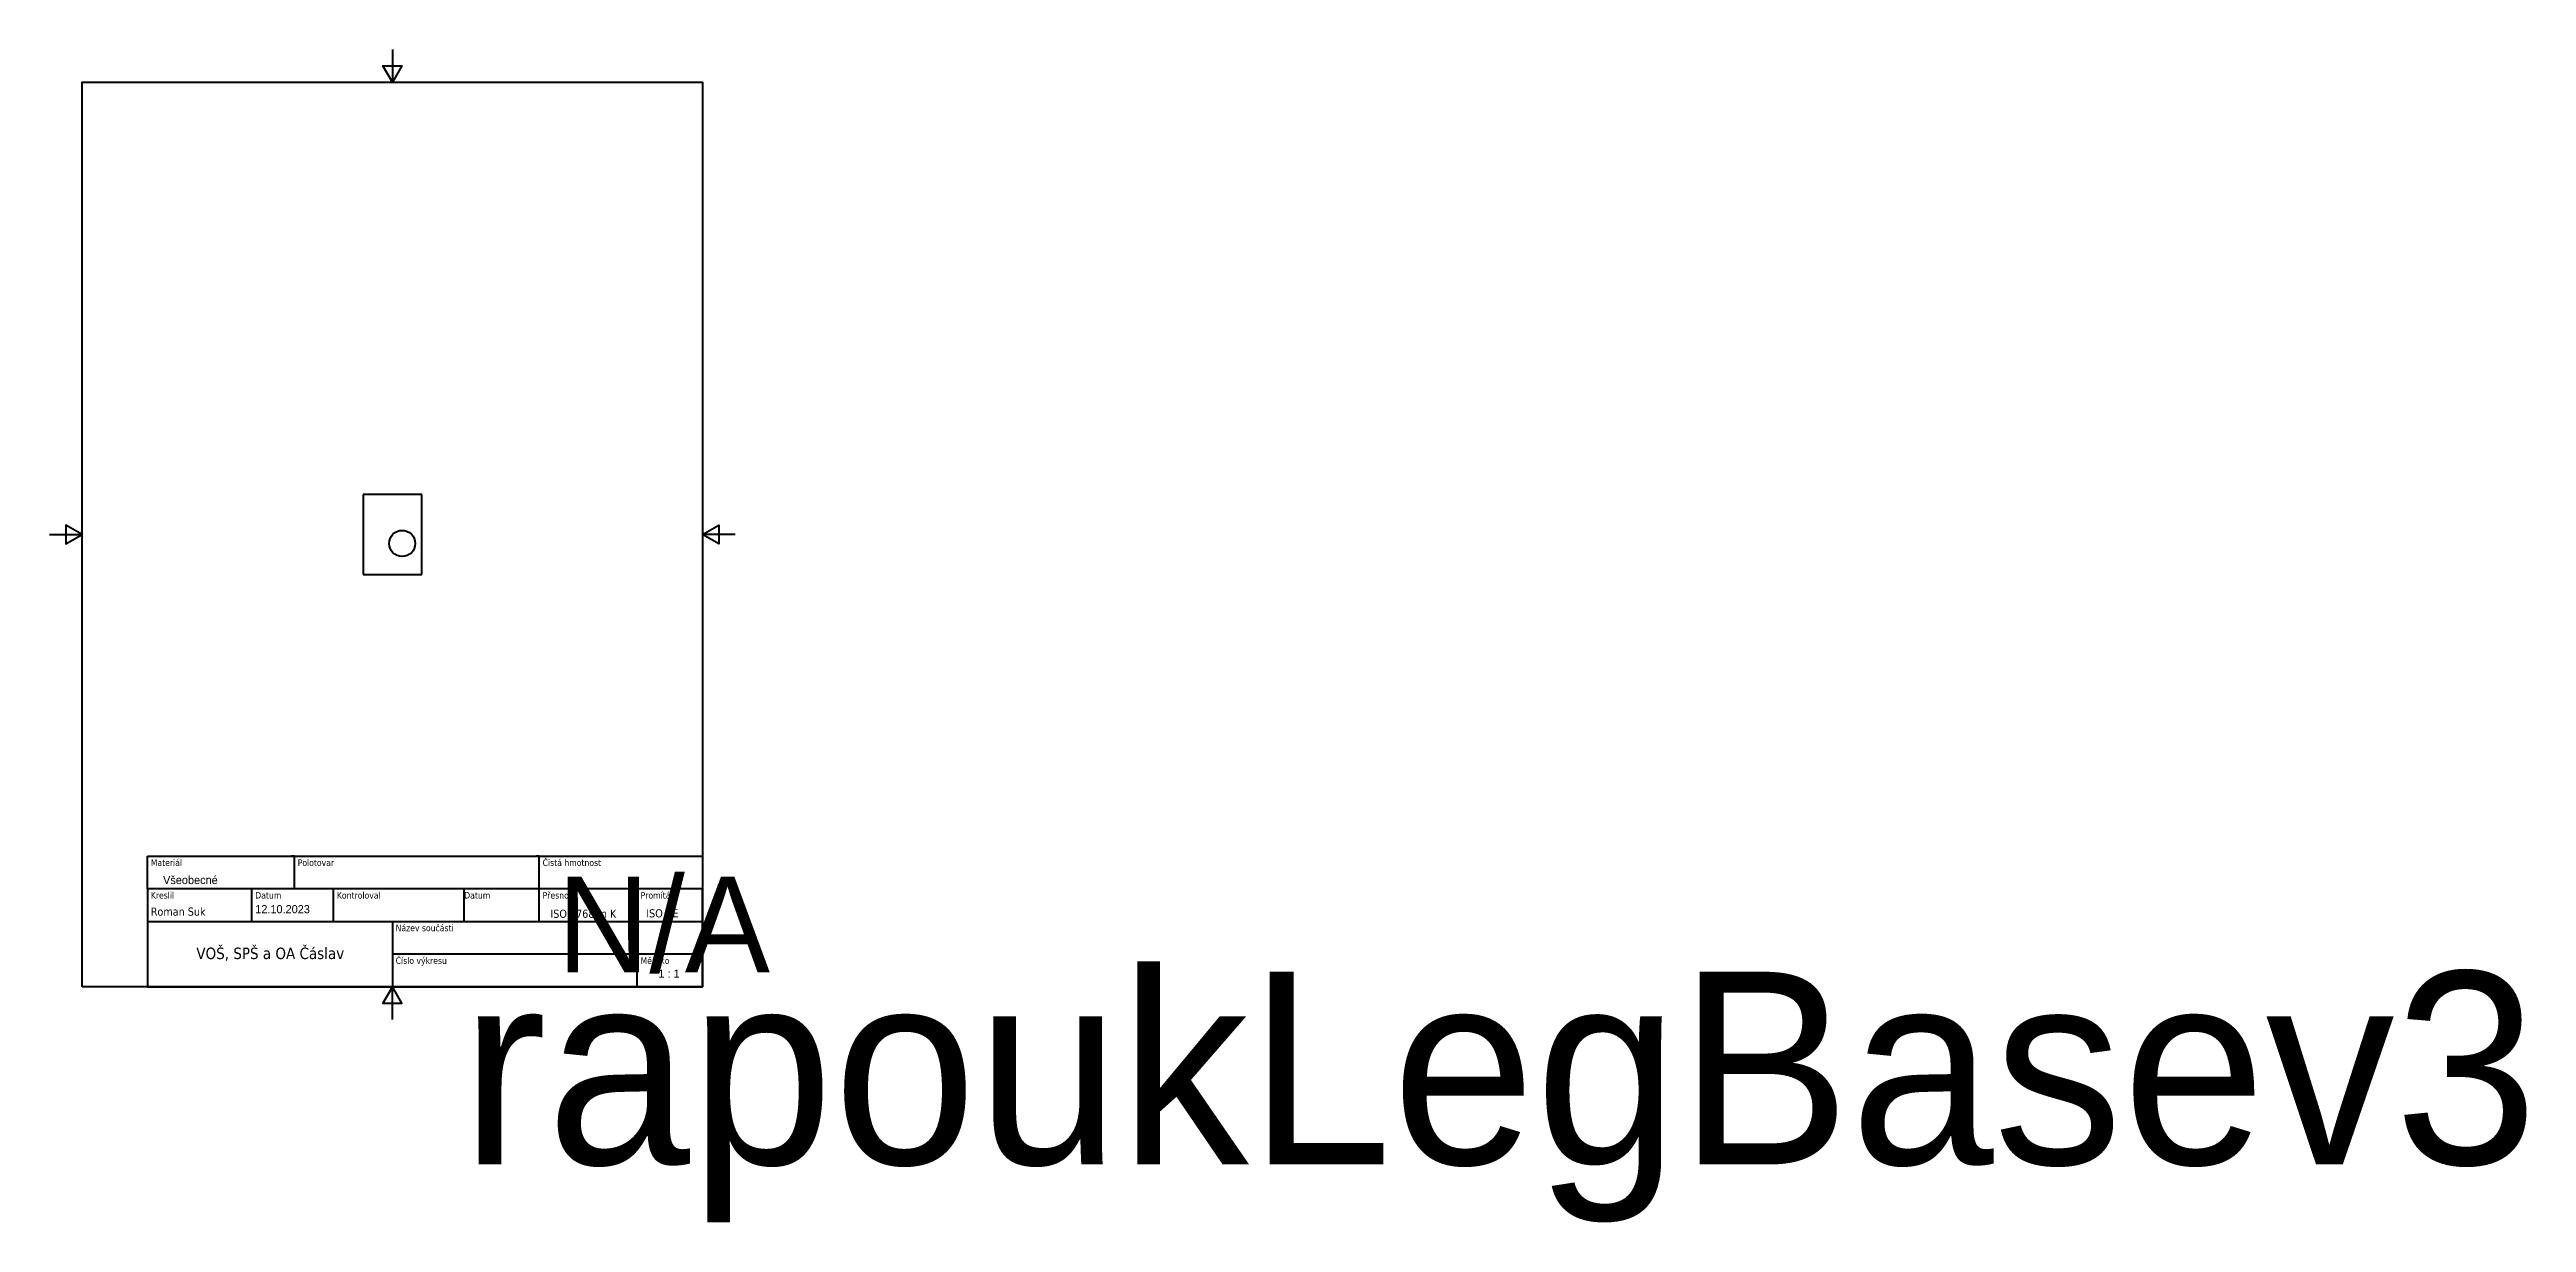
# Model space of a CAD drawing. Header units: millimetres. Extents: x 0 to 759, y -62 to 297.
import ezdxf
from ezdxf.enums import TextEntityAlignment as Align

# ---------------------------------------------------------------- set-up
doc = ezdxf.new("R2018")
doc.units = ezdxf.units.MM
for name, color, linetype, lineweight in [('Border (ISO)', 7, 'Continuous', 70), ('Title (ISO)', 7, 'Continuous', 50), ('Visible (ISO)', 7, 'Continuous', 50)]:
    doc.layers.add(name, color=color, linetype=linetype, lineweight=lineweight)
doc.styles.add('Note Text (ISO)', font='tahoma.ttf')
doc.styles.get("Standard").update_dxf_attribs({"font": 'tahoma.ttf'})
doc.styles.add('Text Style39', font='tahoma.ttf')
doc.styles.add('Text Style41', font='tahoma.ttf')

# ---------------------------------------------------------------- blocks, each defined once
blk = doc.blocks.new('Borders Výchozí rámeček')
at = {"layer": 'Border (ISO)', "flags": 128}
for points in [[(105, 297), (105, 287), (102.11, 292), (107.89, 292), (105, 287)], [(10, 10), (10, 287), (200, 287), (200, 10), (10, 10)], [(0, 148.5), (10, 148.5), (5, 151.39), (5, 145.61), (10, 148.5)], [(210, 148.5), (200, 148.5), (205, 151.39), (205, 145.61), (200, 148.5)], [(105, 0), (105, 10), (102.11, 5), (107.89, 5), (105, 10)]]:
    blk.add_lwpolyline(points, dxfattribs=at)
blk = doc.blocks.new('Title Blocks SUK')
at = {"layer": 'Title (ISO)'}
for p, q in [((100.07, 130), (100.07, 140)), ((100.07, 140), (270.07, 140)), ((100.07, 140), (145.07, 140)), ((145.07, 140), (144.07, 140)), ((145.07, 130), (145.07, 140)), ((220.07, 140), (219.07, 140)), ((220.07, 130), (220.07, 140)), ((270.07, 140), (270.07, 130)), ((270.07, 130), (100.07, 130)), ((100.07, 130), (100.07, 100)), ((132.07, 120), (132.07, 130)), ((157.07, 120), (157.07, 130)), ((197.07, 120), (197.07, 130)), ((220.07, 120), (220.07, 130)), ((250.07, 120), (250.07, 130)), ((270.07, 100), (270.07, 130)), ((100.07, 120), (270.07, 120)), ((175.07, 120), (175.07, 100)), ((270.07, 110), (175.07, 110)), ((250.07, 100), (250.07, 110)), ((100.07, 100), (270.07, 100))]:
    blk.add_line(p, q, dxfattribs=at)
at = {"layer": 'Title (ISO)', "style": 'Text Style41'}
blk.add_text('Kreslil', height=2, dxfattribs=at).set_placement((101.07, 129), align=Align.TOP_LEFT)
at = {"layer": 'Title (ISO)', "style": 'Text Style39'}
blk.add_text('Roman Suk', height=2.5, dxfattribs=at).set_placement((101.07, 121), align=Align.BOTTOM_LEFT)
at = {"layer": 'Title (ISO)', "attachment_point": 1, "style": 'Note Text (ISO)'}
for s, insert, char_height in [('\\fTahoma|b0|i0;{\\H2.0000;Materiál}', (101.07, 139), 2), ('\\fTahoma|b0|i0;{\\H2.0000;Polotovar}', (146.07, 139), 2), ('\\fTahoma|b0|i0;{\\H2.0000;Čistá hmotnost}', (221.07, 139), 2), ('\\fTahoma|b0|i0;{\\H2.0000;Datum}', (133.07, 129), 2), ('\\fTahoma|b0|i0;{\\H2.0000;Kontroloval}', (158.07, 129), 2), ('\\fTahoma|b0|i0;{\\H2.0000;Datum}', (197.07, 129), 2), ('\\fTahoma|b0|i0;{\\H2.0000;Přesnost}', (221.07, 129), 2), ('\\fTahoma|b0|i0;{\\H2.0000;Promítání}', (251.07, 129), 2), ('\\fTahoma|b0|i0;{\\H2.5000;ISO 2768 m K}', (223.45, 123.6), 2.5), ('\\fTahoma|b0|i0;{\\H2.5000;ISO - E}', (252.81, 123.73), 2.5), ('\\fTahoma|b0|i0;{\\H2.0000;Název součásti}', (176.07, 119), 2), ('\\fTahoma|b0|i0;{\\H2.0000;Číslo výkresu}', (176.07, 109), 2), ('\\fTahoma|b0|i0;{\\H2.0000;Měřítko}', (251.07, 109), 2)]:
    blk.add_mtext(s, dxfattribs=dict(at, insert=insert, char_height=char_height))
at = {"layer": 'Title (ISO)', "insert": (137.67, 109.94), "char_height": 3.5, "width": 74.5962, "attachment_point": 5, "style": 'Note Text (ISO)'}
blk.add_mtext('\\fTahoma|b0|i0;VOŠ, SPŠ a OA Čáslav', dxfattribs=at)
at = {"layer": 'Title (ISO)', "lineweight": 30, "flags": 104}
for tag, height, p in [('MATERIÁL', 2.5, (104.84, 133.93)), ('Polotovar', 2.49, (150.55, 134.4)), ('HMOTNOST\\P3;', 2.49, (225.51, 133.67)), ('DATUM_VYTVOŘENÍ', 2.49, (133.07, 125)), ('Počáteční_měřítko_pohledu', 2.5, (256.54, 105.26))]:
    blk.add_attdef(tag, text='', height=height, dxfattribs=at).set_placement(p, align=Align.TOP_LEFT)
blk.add_attdef('POPIS', text='', height=5, dxfattribs=at).set_placement((222.57, 115), align=Align.MIDDLE_CENTER)
blk.add_attdef('ČÍSLO_SOUČÁSTI', text='', height=5, dxfattribs=at).set_placement((196.07, 104.6), align=Align.MIDDLE_LEFT)

msp = doc.modelspace()

# ---------------------------------------------------------------- linework, layer by layer
at = {"layer": 'Visible (ISO)'}
for p, q in [((96, 160.75), (96, 136.25)), ((114, 160.75), (96, 160.75)), ((114, 136.25), (114, 160.75)), ((96, 136.25), (114, 136.25))]:
    msp.add_line(p, q, dxfattribs=at)
msp.add_circle((108, 145.75), 4, dxfattribs=at)

# ---------------------------------------------------------------- block references
msp.add_blockref('Borders Výchozí rámeček', (0, 0))
ref = msp.add_blockref('Title Blocks SUK', (-70.07, -90))
lines = msp.add_mtext('rapoukLegBasev3', dxfattribs={"layer": 'Title (ISO)', "insert": (126, 14.6), "char_height": 59, "attachment_point": 1})
ref.add_attrib('ČÍSLO_SOUČÁSTI', '', (126, 14.6), dxfattribs={"flags": 104}).embed_mtext(lines)
lines = msp.add_mtext('Všeobecné', dxfattribs={"layer": 'Title (ISO)', "insert": (34.77, 43.93), "char_height": 2.5, "attachment_point": 1})
ref.add_attrib('MATERIÁL', '', (34.77, 43.93), dxfattribs={"flags": 104}).embed_mtext(lines)
lines = msp.add_mtext('1 : 1', dxfattribs={"layer": 'Title (ISO)', "insert": (186.47, 15.26), "char_height": 2.5, "attachment_point": 1})
ref.add_attrib('Počáteční_měřítko_pohledu', '', (186.47, 15.26), dxfattribs={"flags": 104}).embed_mtext(lines)
lines = msp.add_mtext('N/A', dxfattribs={"layer": 'Title (ISO)', "insert": (155.43, 43.67), "char_height": 29.252, "attachment_point": 1})
ref.add_attrib('HMOTNOST\\P3;', '', (155.43, 43.67), dxfattribs={"flags": 104}).embed_mtext(lines)
lines = msp.add_mtext('12.10.2023', dxfattribs={"layer": 'Title (ISO)', "insert": (63, 35), "char_height": 2.5, "attachment_point": 1})
ref.add_attrib('DATUM_VYTVOŘENÍ', '', (63, 35), dxfattribs={"flags": 104}).embed_mtext(lines)

doc.saveas('drawing.dxf')
